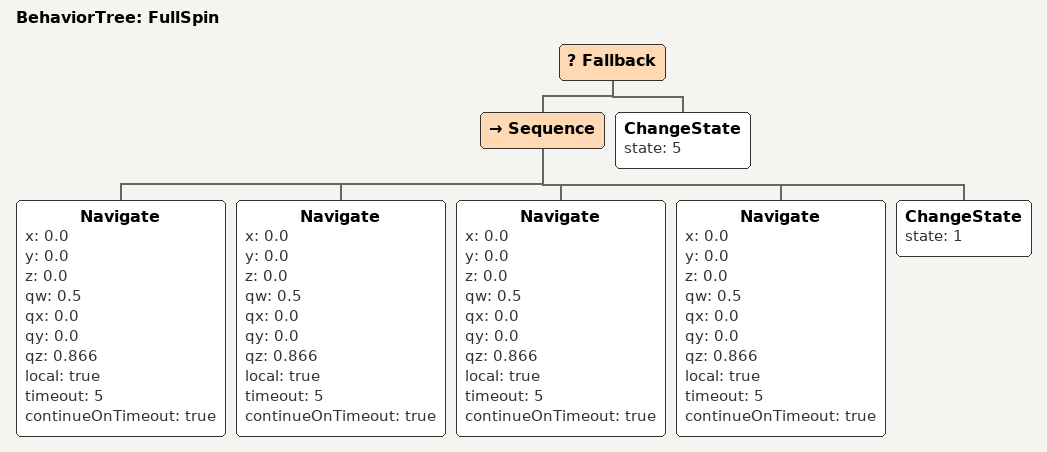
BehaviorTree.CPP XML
<root BTCPP_format="4">
	<BehaviorTree ID="FullSpin">
	    <Fallback>
    		<Sequence>
    			<Navigate x="0.0" y="0.0" z="0.0" qw="0.5" qx="0.0" qy="0.0" qz="0.866" local="true" timeout="5" continueOnTimeout="true"/>
    			<Navigate x="0.0" y="0.0" z="0.0" qw="0.5" qx="0.0" qy="0.0" qz="0.866" local="true" timeout="5" continueOnTimeout="true"/>
    			<Navigate x="0.0" y="0.0" z="0.0" qw="0.5" qx="0.0" qy="0.0" qz="0.866" local="true" timeout="5" continueOnTimeout="true"/>
                <Navigate x="0.0" y="0.0" z="0.0" qw="0.5" qx="0.0" qy="0.0" qz="0.866" local="true" timeout="5" continueOnTimeout="true"/>
				<ChangeState state="1"/>
    		</Sequence>
            <ChangeState state="5"/>
        </Fallback>
	</BehaviorTree>
</root>
